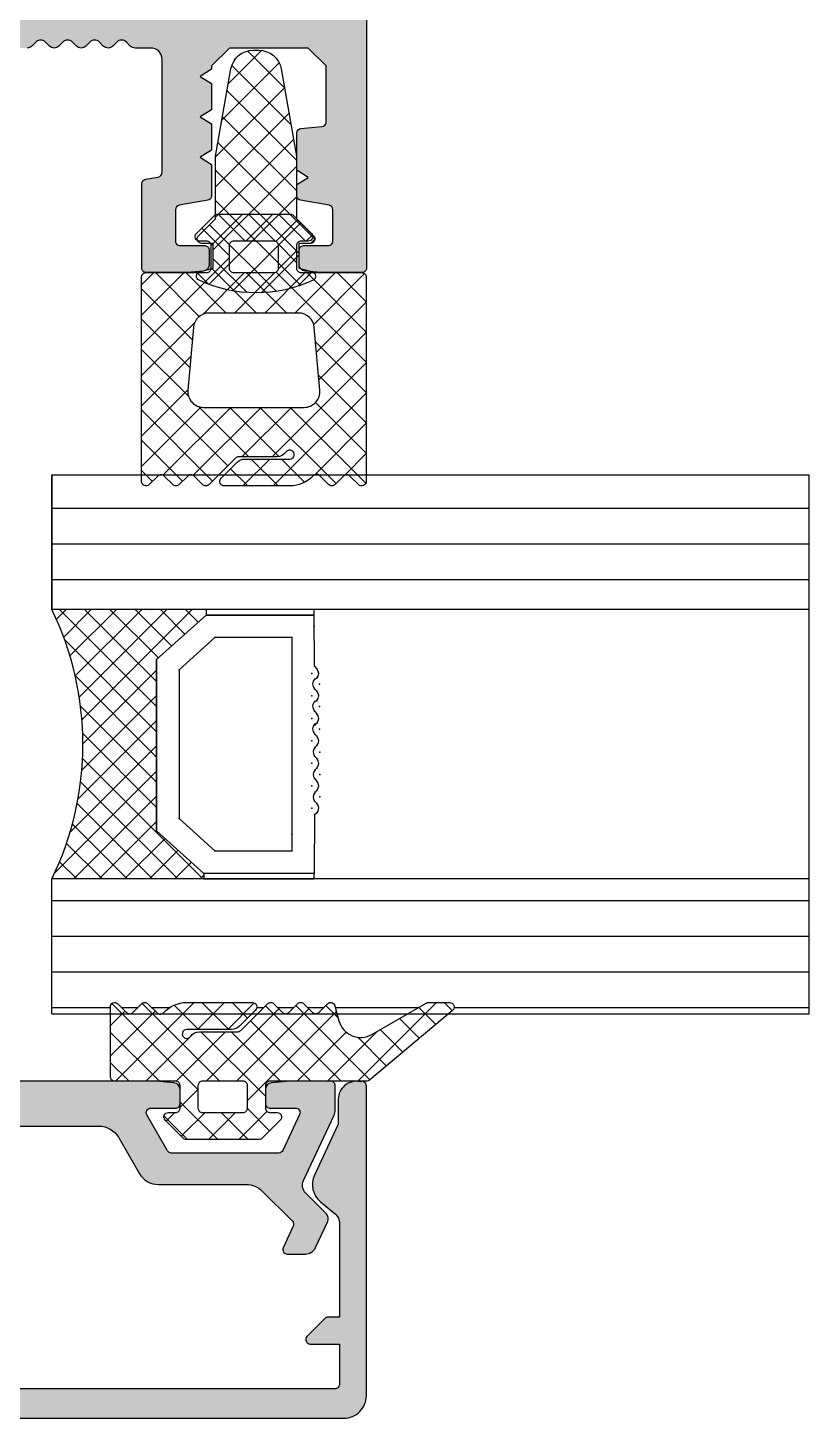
# Model space of a CAD drawing. Header units: millimetres. Extents: x 11061 to 11691, y 1937 to 2234.
# Drawn here: x 11381.6 to 11416.4, y 2049 to 2110.9 of the extents above; entities that cross this region are included whole.
import ezdxf

# ---------------------------------------------------------------- set-up
doc = ezdxf.new("R2010")
doc.units = ezdxf.units.MM
doc.layers.add('aksesuar', color=1, linetype='Continuous')

# ---------------------------------------------------------------- blocks, each defined once
blk = doc.blocks.new('F02009')
at = {"layer": 'aksesuar', "color": 35, "flags": 128}
for points in [[(1949.614, 989.237, -0.493145), (1951.08, 989.844), (1953.497, 988.448, 0.131652), (1953.597, 988.422), (1954.535, 988.422, 0.700208), (1954.664, 988.775), (1950.969, 991.875, 0.176327), (1950.841, 991.922), (1946.542, 991.922, -0.414214), (1946.342, 992.122), (1946.342, 993.122, -0.414214), (1946.542, 993.322), (1946.859, 993.322, 0.668179), (1947, 993.663), (1946.2, 994.463, 0.198912), (1946.059, 994.522), (1942.825, 994.522, 0.198912), (1942.683, 994.463), (1941.883, 993.663, 0.668179), (1942.025, 993.322), (1942.342, 993.322, -0.414214), (1942.542, 993.122), (1942.542, 992.122, -0.414214), (1942.342, 991.922), (1939.642, 991.922, 0.414214), (1939.442, 991.722), (1939.442, 988.622, 0.668179), (1939.783, 988.48), (1940.166, 988.863, -0.414214), (1940.449, 988.863), (1940.832, 988.48, 0.414214), (1941.115, 988.48), (1941.519, 988.884, -0.427607), (1941.808, 988.878, 0.210768), (1942.842, 988.422), (1945.759, 988.422, 0.668179), (1945.9, 988.763), (1945.188, 989.475, 0.198912), (1944.835, 989.622), (1942.842, 989.622, -1.650385), (1943.006, 989.936, 0.245393), (1943.416, 989.722), (1945.113, 989.722, -0.198912), (1945.255, 989.663), (1946.438, 988.48, 0.414214), (1946.721, 988.48), (1947.103, 988.863, -0.414214), (1947.386, 988.863), (1947.769, 988.48, 0.414214), (1948.052, 988.48), (1948.435, 988.863, -0.414214), (1948.718, 988.863), (1949.1, 988.48, 0.57735), (1949.435, 988.57)], [(1943.342, 993.122, -0.414214), (1943.542, 993.322), (1945.342, 993.322, -0.414214), (1945.542, 993.122), (1945.542, 992.122, -0.414214), (1945.342, 991.922), (1943.542, 991.922, -0.414214), (1943.342, 992.122)]]:
    blk.add_lwpolyline(points, format="xyb", close=True, dxfattribs=at)
blk = doc.blocks.new('50 MN 13')
at = {"ltscale": 10}
h = blk.add_hatch(color=252, dxfattribs=at)
h.paths.add_polyline_path([(195.22, 924.911, 0.02182), (195.238, 924.912), (195.946, 924.974, 0.388879), (196.22, 925.273), (196.22, 925.911, 0.414214), (196.02, 926.111), (194.92, 926.111, -0.414214), (194.72, 926.311), (194.72, 927.711, -0.36397), (194.885, 927.908), (196.155, 928.132, 0.36397), (196.32, 928.329), (196.32, 928.829), (195.82, 929.148), (196.32, 929.466), (196.32, 931.129, 0.388879), (196.138, 931.328), (195.203, 931.41, -0.388879), (195.02, 931.609), (195.02, 934.111), (195.82, 934.911), (199.32, 934.911), (200.12, 934.111), (200.12, 933.966), (200.62, 933.648), (200.12, 933.329), (200.12, 932.166), (200.62, 931.848), (200.12, 931.529), (200.12, 930.366), (200.62, 930.048), (200.12, 929.729), (200.12, 928.329, 0.36397), (200.285, 928.132), (201.555, 927.908, -0.36397), (201.72, 927.711), (201.72, 926.311, -0.414214), (201.52, 926.111), (200.42, 926.111, 0.414214), (200.22, 925.911), (200.22, 925.273, 0.388879), (200.494, 924.974), (201.203, 924.912, 0.02182), (201.22, 924.911), (203.02, 924.911, 0.414214), (203.22, 925.111), (203.22, 928.868, 0.36397), (203.055, 929.065), (202.485, 929.166, -0.36397), (202.32, 929.363), (202.32, 934.411, -0.414214), (202.82, 934.911), (203.52, 934.911, 0.198912), (203.732, 934.999), (203.908, 935.175, -0.414214), (204.332, 935.175), (204.508, 934.999, 0.414214), (204.932, 934.999), (205.108, 935.175, -0.414214), (205.532, 935.175), (205.708, 934.999, 0.414214), (206.132, 934.999), (206.308, 935.175, -0.414214), (206.732, 935.175), (206.908, 934.999, 0.414214), (207.332, 934.999), (207.508, 935.175, -0.414214), (207.932, 935.175), (208.108, 934.999, 0.198912), (208.32, 934.911), (208.92, 934.911), (209.22, 935.211), (209.52, 934.911), (210.12, 934.911, 0.198912), (210.332, 934.999), (210.508, 935.175, -0.414214), (210.932, 935.175), (211.108, 934.999, 0.414214), (211.532, 934.999), (211.708, 935.175, -0.414214), (212.132, 935.175), (212.308, 934.999, 0.414214), (212.732, 934.999), (212.908, 935.175, -0.414214), (213.332, 935.175), (213.959, 934.548, -0.414214), (213.959, 933.983), (213.808, 933.832, 0.414214), (213.808, 933.408), (214.184, 933.032, -0.414214), (214.184, 932.608), (213.808, 932.232, 0.414214), (213.808, 931.808), (214.184, 931.432, -0.414214), (214.184, 931.008), (213.808, 930.632, 0.414214), (213.808, 930.208), (214.184, 929.832, -0.414214), (214.184, 929.408), (213.808, 929.032, 0.414214), (213.808, 928.608), (214.184, 928.232, -0.414214), (214.184, 927.808), (213.808, 927.432, 0.414214), (213.808, 927.008), (214.184, 926.632, -0.414214), (214.184, 926.208), (213.808, 925.832, 0.414214), (213.808, 925.408), (214.184, 925.032, -0.414214), (214.184, 924.608), (213.808, 924.232, 0.414214), (213.808, 923.808), (214.184, 923.432, -0.414214), (214.184, 923.008), (213.808, 922.632, 0.414214), (213.808, 922.208), (214.184, 921.832, -0.414214), (214.184, 921.408), (213.808, 921.032, 0.414214), (213.808, 920.608), (214.184, 920.232, -0.414213), (214.184, 919.808), (213.808, 919.432, 0.414214), (213.808, 919.008), (214.184, 918.632, -0.414214), (214.184, 918.208), (213.808, 917.832, 0.414214), (213.808, 917.408), (214.184, 917.032, -0.414214), (214.184, 916.608), (213.808, 916.232, 0.414214), (213.808, 915.808), (214.184, 915.432, -0.414214), (214.184, 915.008), (213.808, 914.632, 0.414214), (213.808, 914.208), (214.184, 913.832, -0.414214), (214.184, 913.408), (213.808, 913.032, 0.414214), (213.808, 912.608), (215.162, 911.254, -0.198912), (215.22, 911.113), (215.22, 910.111, -0.414214), (215.02, 909.911), (214.72, 909.911, 0.414214), (214.52, 909.711), (214.52, 909.111, 0.414214), (214.72, 908.911), (215.57, 908.911, 0.198912), (215.712, 908.97), (216.162, 909.42, 0.198912), (216.22, 909.561), (216.22, 912.993), (215.72, 913.311), (216.22, 913.63), (216.22, 914.53), (217.92, 914.53), (218.22, 914.83), (218.52, 914.53), (220.22, 914.53), (220.72, 914.211), (220.22, 913.893), (220.22, 912.73), (220.72, 912.411), (220.22, 912.093), (220.22, 909.561, 0.198912), (220.279, 909.42), (220.729, 908.97, 0.198912), (220.87, 908.911), (221.72, 908.911, 0.414214), (221.92, 909.111), (221.92, 909.711, 0.414214), (221.72, 909.911), (221.42, 909.911, -0.414214), (221.22, 910.111), (221.22, 911.113, -0.198912), (221.279, 911.254), (222.632, 912.608, 0.414214), (222.632, 913.032), (222.256, 913.408, -0.414214), (222.256, 913.832), (222.632, 914.208, 0.414214), (222.632, 914.632), (222.256, 915.008, -0.414214), (222.256, 915.432), (222.632, 915.808, 0.414214), (222.632, 916.232), (222.256, 916.608, -0.414213), (222.256, 917.032), (222.632, 917.408, 0.414214), (222.632, 917.832), (222.256, 918.208, -0.414214), (222.256, 918.632), (222.632, 919.008, 0.414214), (222.632, 919.432), (222.256, 919.808, -0.414213), (222.256, 920.232), (222.632, 920.608, 0.414214), (222.632, 921.032), (222.256, 921.408, -0.414214), (222.256, 921.832), (222.632, 922.208, 0.414214), (222.632, 922.632), (222.256, 923.008, -0.414214), (222.256, 923.432), (222.632, 923.808, 0.414214), (222.632, 924.232), (222.256, 924.608, -0.414214), (222.256, 925.032), (222.632, 925.408, 0.414214), (222.632, 925.832), (222.256, 926.208, -0.414214), (222.256, 926.632), (222.632, 927.008, 0.414214), (222.632, 927.432), (222.256, 927.808, -0.414214), (222.256, 928.232), (222.632, 928.608, 0.414214), (222.632, 929.032), (222.256, 929.408, -0.414214), (222.256, 929.832), (222.632, 930.208, 0.414214), (222.632, 930.632), (222.256, 931.008, -0.414214), (222.256, 931.432), (222.632, 931.808, 0.414214), (222.632, 932.232), (222.256, 932.608, -0.414214), (222.256, 933.032), (222.632, 933.408, 0.414214), (222.632, 933.832), (222.481, 933.983, -0.414214), (222.481, 934.548), (223.108, 935.175, -0.414214), (223.532, 935.175), (223.708, 934.999, 0.414214), (224.132, 934.999), (224.308, 935.175, -0.414214), (224.732, 935.175), (224.908, 934.999, 0.414214), (225.332, 934.999), (225.508, 935.175, -0.414214), (225.932, 935.175), (226.108, 934.999, 0.198912), (226.32, 934.911), (226.92, 934.911), (227.22, 935.211), (227.52, 934.911), (228.12, 934.911, 0.198912), (228.332, 934.999), (228.508, 935.175, -0.414214), (228.932, 935.175), (229.108, 934.999, 0.414214), (229.532, 934.999), (229.708, 935.175, -0.414214), (230.132, 935.175), (230.308, 934.999, 0.414214), (230.732, 934.999), (230.908, 935.175, -0.414214), (231.332, 935.175), (231.508, 934.999, 0.414214), (231.932, 934.999), (232.108, 935.175, -0.414214), (232.532, 935.175), (232.708, 934.999, 0.198912), (232.92, 934.911), (233.62, 934.911, -0.414214), (234.12, 934.411), (234.12, 929.363, -0.36397), (233.955, 929.166), (233.385, 929.065, 0.36397), (233.22, 928.868), (233.22, 925.111, 0.414214), (233.42, 924.911), (235.22, 924.911, 0.02182), (235.238, 924.912), (235.946, 924.974, 0.388879), (236.22, 925.273), (236.22, 925.911, 0.414214), (236.02, 926.111), (234.92, 926.111, -0.414214), (234.72, 926.311), (234.72, 927.711, -0.36397), (234.885, 927.908), (236.155, 928.132, 0.36397), (236.32, 928.329), (236.32, 929.729), (235.82, 930.048), (236.32, 930.366), (236.32, 931.529), (235.82, 931.848), (236.32, 932.166), (236.32, 933.329), (235.82, 933.648), (236.32, 933.966), (236.32, 934.111), (237.12, 934.911), (240.62, 934.911), (241.42, 934.111), (241.42, 931.609, -0.388879), (241.238, 931.41), (240.303, 931.328, 0.388879), (240.12, 931.129), (240.12, 929.466), (240.62, 929.148), (240.12, 928.829), (240.12, 928.329, 0.36397), (240.285, 928.132), (241.555, 927.908, -0.36397), (241.72, 927.711), (241.72, 926.311, -0.414214), (241.52, 926.111), (240.42, 926.111, 0.414214), (240.22, 925.911), (240.22, 925.273, 0.388879), (240.494, 924.974), (241.203, 924.912, 0.02182), (241.22, 924.911), (243.02, 924.911, 0.414214), (243.22, 925.111), (243.22, 1023.711, 0.414214), (242.02, 1024.911), (194.42, 1024.911, 0.414214), (193.22, 1023.711), (193.22, 925.111, 0.414214), (193.42, 924.911)])
h.paths.add_polyline_path([(216.52, 934.911, 0.414214), (215.72, 934.111), (215.72, 923.911), (216.22, 923.411), (216.22, 922.63), (215.72, 922.311), (216.22, 921.993), (216.22, 920.83), (215.72, 920.511), (216.22, 920.193), (216.22, 919.03), (215.72, 918.711), (216.22, 918.393), (216.22, 917.23), (215.72, 916.911), (216.22, 916.593), (216.22, 915.693), (220.22, 915.693), (220.72, 916.011), (220.22, 916.33), (220.22, 917.493), (220.72, 917.811), (220.22, 918.13), (220.22, 919.293), (220.72, 919.611), (220.22, 919.93), (220.22, 921.093), (220.72, 921.411), (220.22, 921.73), (220.22, 923.411), (220.72, 923.911), (220.72, 934.111, 0.414214), (219.92, 934.911)], flags=16)
h.paths.add_polyline_path([(227.794, 1022.911), (198.72, 1022.911), (197.72, 1021.911), (195.22, 1021.911), (195.22, 1019.411), (194.82, 1019.011), (194.82, 1012.411), (195.22, 1012.011), (195.22, 1009.511), (197.52, 1009.511, -0.414214), (197.72, 1009.311), (197.72, 1008.211, -0.414214), (197.52, 1008.011), (195.22, 1008.011), (195.22, 1005.511), (194.82, 1005.111), (194.82, 939.611), (195.22, 939.211), (195.22, 936.711), (241.22, 936.711), (241.22, 939.211), (241.62, 939.611), (241.62, 1005.111), (241.22, 1005.511), (241.22, 1008.011), (238.92, 1008.011, -0.414214), (238.72, 1008.211), (238.72, 1009.311, -0.414214), (238.92, 1009.511), (241.22, 1009.511), (241.22, 1012.011), (241.62, 1012.411), (241.62, 1019.011), (241.22, 1019.411), (241.22, 1021.911), (238.72, 1021.911), (237.72, 1022.911), (231.72, 1022.911), (231.489, 1022.511, -0.57735), (231.143, 1022.511), (230.97, 1022.811, 0.57735), (230.623, 1022.811), (230.45, 1022.511, -0.57735), (230.104, 1022.511), (229.93, 1022.811, 0.57735), (229.584, 1022.811), (229.411, 1022.511, -0.57735), (229.064, 1022.511), (228.891, 1022.811, 0.57735), (228.545, 1022.811), (228.371, 1022.511, -0.57735), (228.025, 1022.511)], flags=16)
at = {"color": 252, "ltscale": 10, "flags": 128}
blk.add_lwpolyline([(193.22, 1023.711), (193.22, 925.111, 0.414214), (193.42, 924.911), (195.22, 924.911, 0.02182), (195.238, 924.912), (195.946, 924.974, 0.388879), (196.22, 925.273), (196.22, 925.911, 0.414214), (196.02, 926.111), (194.92, 926.111, -0.414214), (194.72, 926.311), (194.72, 927.711, -0.36397), (194.885, 927.908), (196.155, 928.132, 0.36397), (196.32, 928.329), (196.32, 928.829), (195.82, 929.148), (196.32, 929.466), (196.32, 931.129, 0.388879), (196.138, 931.328), (195.203, 931.41, -0.388879), (195.02, 931.609), (195.02, 934.111), (195.82, 934.911), (199.32, 934.911), (200.12, 934.111), (200.12, 933.966), (200.62, 933.648), (200.12, 933.329), (200.12, 932.166), (200.62, 931.848), (200.12, 931.529), (200.12, 930.366), (200.62, 930.048), (200.12, 929.729), (200.12, 928.329, 0.36397), (200.285, 928.132), (201.555, 927.908, -0.36397), (201.72, 927.711), (201.72, 926.311, -0.414214), (201.52, 926.111), (200.42, 926.111, 0.414214), (200.22, 925.911), (200.22, 925.273, 0.388879), (200.494, 924.974), (201.203, 924.912, 0.02182), (201.22, 924.911), (203.02, 924.911, 0.414214), (203.22, 925.111), (203.22, 928.868, 0.36397), (203.055, 929.065), (202.485, 929.166, -0.36397), (202.32, 929.363), (202.32, 934.411, -0.414214), (202.82, 934.911), (203.52, 934.911, 0.198912), (203.732, 934.999), (203.908, 935.175, -0.414214), (204.332, 935.175), (204.508, 934.999, 0.414214), (204.932, 934.999), (205.108, 935.175, -0.414214), (205.532, 935.175), (205.708, 934.999, 0.414214), (206.132, 934.999), (206.308, 935.175, -0.414214), (206.732, 935.175), (206.908, 934.999, 0.414214), (207.332, 934.999), (207.508, 935.175, -0.414214), (207.932, 935.175), (208.108, 934.999, 0.198912), (208.32, 934.911)], format="xyb", dxfattribs=at)
blk = doc.blocks.new('F01015')
at = {"layer": 'aksesuar'}
h = blk.add_hatch(dxfattribs=at)
h.set_pattern_fill('ANSI37', color=35, scale=0.3, angle=90, style=0)
h.set_pattern_definition([(45, (13349.7337, -1087.0232), (0.67351921, -0.67351921), []), (315, (13349.7337, -1087.0232), (-0.67351921, -0.67351921), [])])
h.paths.add_polyline_path([(1963.037, 1003.711), (1963.037, 1012.811, 0.414214), (1962.837, 1013.011), (1960.137, 1013.011, -0.414214), (1959.937, 1013.211), (1959.937, 1014.211, -0.414214), (1960.137, 1014.411), (1960.455, 1014.411, 0.668179), (1960.596, 1014.753), (1959.796, 1015.553, 0.198912), (1959.655, 1015.611), (1956.42, 1015.611, 0.198912), (1956.279, 1015.553), (1955.479, 1014.753, 0.668179), (1955.62, 1014.411), (1955.937, 1014.411, -0.414214), (1956.137, 1014.211), (1956.137, 1013.211, -0.414214), (1955.937, 1013.011), (1953.237, 1013.011, 0.414214), (1953.037, 1012.811), (1953.037, 1003.711, 0.668179), (1953.379, 1003.57), (1953.762, 1003.953, -0.414214), (1954.044, 1003.953), (1954.427, 1003.57, 0.414214), (1954.71, 1003.57), (1955.114, 1003.974, -0.427607), (1955.403, 1003.967, 0.210768), (1956.437, 1003.511), (1959.355, 1003.511, 0.668179), (1959.496, 1003.853), (1958.784, 1004.565, 0.198912), (1958.43, 1004.711), (1956.437, 1004.711, -1.650385), (1956.602, 1005.026, 0.245393), (1957.012, 1004.811), (1958.709, 1004.811, -0.198912), (1958.85, 1004.753), (1960.033, 1003.57, 0.414214), (1960.316, 1003.57), (1960.699, 1003.953, -0.414214), (1960.982, 1003.953), (1961.365, 1003.57, 0.414214), (1961.647, 1003.57), (1962.03, 1003.953, -0.414214), (1962.313, 1003.953), (1962.696, 1003.57, 0.668179)])
h.paths.add_polyline_path([(1956.937, 1014.211, -0.414214), (1957.137, 1014.411), (1958.937, 1014.411, -0.414214), (1959.137, 1014.211), (1959.137, 1013.211, -0.414214), (1958.937, 1013.011), (1957.137, 1013.011, -0.414214), (1956.937, 1013.211)], flags=16)
h.paths.add_polyline_path([(1955.104, 1007.772), (1955.349, 1010.572, -0.388879), (1956.046, 1011.211), (1960.028, 1011.211, -0.388879), (1960.726, 1010.572), (1960.971, 1007.772, -0.440011), (1960.273, 1007.011), (1955.801, 1007.011, -0.440011)], flags=16)
at = {"layer": 'aksesuar', "color": 35, "flags": 128}
for points in [[(1963.037, 1003.711), (1963.037, 1012.811, 0.414214), (1962.837, 1013.011), (1960.137, 1013.011, -0.414214), (1959.937, 1013.211), (1959.937, 1014.211, -0.414214), (1960.137, 1014.411), (1960.455, 1014.411, 0.668179), (1960.596, 1014.753), (1959.796, 1015.553, 0.198912), (1959.655, 1015.611), (1956.42, 1015.611, 0.198912), (1956.279, 1015.553), (1955.479, 1014.753, 0.668179), (1955.62, 1014.411), (1955.937, 1014.411, -0.414214), (1956.137, 1014.211), (1956.137, 1013.211, -0.414214), (1955.937, 1013.011), (1953.237, 1013.011, 0.414214), (1953.037, 1012.811), (1953.037, 1003.711, 0.668179), (1953.379, 1003.57), (1953.762, 1003.953, -0.414214), (1954.044, 1003.953), (1954.427, 1003.57, 0.414214), (1954.71, 1003.57), (1955.114, 1003.974, -0.427607), (1955.403, 1003.967, 0.210768), (1956.437, 1003.511), (1959.355, 1003.511, 0.668179), (1959.496, 1003.853), (1958.784, 1004.565, 0.198912), (1958.43, 1004.711), (1956.437, 1004.711, -1.650385), (1956.602, 1005.026, 0.245393), (1957.012, 1004.811), (1958.709, 1004.811, -0.198912), (1958.85, 1004.753), (1960.033, 1003.57, 0.414214), (1960.316, 1003.57), (1960.699, 1003.953, -0.414214), (1960.982, 1003.953), (1961.365, 1003.57, 0.414214), (1961.647, 1003.57), (1962.03, 1003.953, -0.414214), (1962.313, 1003.953), (1962.696, 1003.57, 0.668179)], [(1956.937, 1014.211, -0.414214), (1957.137, 1014.411), (1958.937, 1014.411, -0.414214), (1959.137, 1014.211), (1959.137, 1013.211, -0.414214), (1958.937, 1013.011), (1957.137, 1013.011, -0.414214), (1956.937, 1013.211)], [(1955.104, 1007.772), (1955.349, 1010.572, -0.388879), (1956.046, 1011.211), (1960.028, 1011.211, -0.388879), (1960.726, 1010.572), (1960.971, 1007.772, -0.440011), (1960.273, 1007.011), (1955.801, 1007.011, -0.440011)]]:
    blk.add_lwpolyline(points, format="xyb", close=True, dxfattribs=at)
blk = doc.blocks.new('50MN72')
at = {"ltscale": 10}
blk.add_hatch(color=252, dxfattribs=at).paths.add_polyline_path([(1337.572, 771.252), (1336.826, 772.852, -0.548619), (1337.007, 773.136), (1338.147, 773.136, 0.414214), (1338.347, 773.336), (1338.347, 773.966, 0.388879), (1338.073, 774.265), (1337.264, 774.336, 0.02182), (1337.247, 774.336), (1335.447, 774.336, 0.414214), (1335.247, 774.136), (1335.247, 773.036, 0.109518), (1335.294, 772.825), (1336.652, 769.911, -0.315299), (1336.553, 769.347), (1335.635, 768.429, 0.315299), (1335.575, 768.09), (1336.118, 766.925, 0.291473), (1336.571, 766.636), (1337.373, 766.636, 0.548619), (1337.554, 766.921), (1337.108, 767.878, -0.315299), (1337.148, 768.103), (1338.488, 769.444, -0.198912), (1339.195, 769.736), (1343.1, 769.736, 0.267949), (1343.966, 770.236), (1344.89, 771.836, -0.267949), (1345.756, 772.336), (1352.908, 772.336, -0.198912), (1353.049, 772.278), (1354.136, 771.191, -0.414214), (1354.136, 770.908), (1353.905, 770.678, 0.668179), (1354.047, 770.336), (1358.547, 770.336), (1358.847, 770.636), (1359.147, 770.336), (1363.647, 770.336, 0.668179), (1363.788, 770.678), (1363.558, 770.908, -0.414214), (1363.558, 771.191), (1364.644, 772.278, -0.198912), (1364.786, 772.336), (1371.937, 772.336, -0.267949), (1372.803, 771.836), (1373.727, 770.236, 0.267949), (1374.593, 769.736), (1378.498, 769.736, -0.198912), (1379.205, 769.444), (1380.546, 768.103, -0.315299), (1380.585, 767.878), (1380.139, 766.921, 0.548619), (1380.321, 766.636), (1381.123, 766.636, 0.291473), (1381.576, 766.925), (1382.119, 768.09, 0.315299), (1382.059, 768.429), (1381.141, 769.347, -0.315299), (1381.041, 769.911), (1382.4, 772.825, 0.109518), (1382.447, 773.036), (1382.447, 774.136, 0.414214), (1382.247, 774.336), (1380.447, 774.336, 0.02182), (1380.429, 774.336), (1379.621, 774.265, 0.388879), (1379.347, 773.966), (1379.347, 773.336, 0.414214), (1379.547, 773.136), (1380.687, 773.136, -0.548619), (1380.868, 772.852), (1380.122, 771.252, -0.291473), (1379.94, 771.136), (1375.171, 771.136, -0.267949), (1374.997, 771.236), (1374.074, 772.836, -0.57735), (1374.247, 773.136), (1375.347, 773.136, 0.414214), (1375.547, 773.336), (1375.547, 773.966, 0.388879), (1375.273, 774.265), (1374.464, 774.336, 0.02182), (1374.447, 774.336), (1361.047, 774.336, 0.57735), (1360.874, 774.036), (1361.682, 772.636, -0.57735), (1361.509, 772.336), (1356.185, 772.336, -0.57735), (1356.012, 772.636), (1356.82, 774.036, 0.57735), (1356.647, 774.336), (1343.247, 774.336, 0.02182), (1343.229, 774.336), (1342.421, 774.265, 0.388879), (1342.147, 773.966), (1342.147, 773.336, 0.414214), (1342.347, 773.136), (1343.447, 773.136, -0.57735), (1343.62, 772.836), (1342.696, 771.236, -0.267949), (1342.523, 771.136), (1337.753, 771.136, -0.291473)])
at = {"color": 252, "ltscale": 10}
blk.add_lwpolyline([(1337.572, 771.252), (1336.826, 772.852, -0.548619), (1337.007, 773.136), (1338.147, 773.136, 0.414214), (1338.347, 773.336), (1338.347, 773.966, 0.388879), (1338.073, 774.265), (1337.264, 774.336, 0.02182), (1337.247, 774.336), (1335.447, 774.336, 0.414214), (1335.247, 774.136), (1335.247, 773.036, 0.109518), (1335.294, 772.825), (1336.652, 769.911, -0.315299), (1336.553, 769.347), (1335.635, 768.429, 0.315299), (1335.575, 768.09), (1336.118, 766.925, 0.291473), (1336.571, 766.636), (1337.373, 766.636, 0.548619), (1337.554, 766.921), (1337.108, 767.878, -0.315299), (1337.148, 768.103), (1338.488, 769.444, -0.198912), (1339.195, 769.736), (1343.1, 769.736, 0.267949), (1343.966, 770.236), (1344.89, 771.836, -0.267949), (1345.756, 772.336), (1352.908, 772.336, -0.198912), (1353.049, 772.278), (1354.136, 771.191, -0.414214), (1354.136, 770.908), (1353.905, 770.678, 0.668179), (1354.047, 770.336), (1358.547, 770.336), (1358.847, 770.636), (1359.147, 770.336), (1363.647, 770.336, 0.668179), (1363.788, 770.678), (1363.558, 770.908, -0.414214), (1363.558, 771.191), (1364.644, 772.278, -0.198912), (1364.786, 772.336), (1371.937, 772.336, -0.267949), (1372.803, 771.836), (1373.727, 770.236, 0.267949), (1374.593, 769.736), (1378.498, 769.736, -0.198912), (1379.205, 769.444), (1380.546, 768.103, -0.315299), (1380.585, 767.878), (1380.139, 766.921, 0.548619), (1380.321, 766.636), (1381.123, 766.636, 0.291473), (1381.576, 766.925), (1382.119, 768.09, 0.315299), (1382.059, 768.429), (1381.141, 769.347, -0.315299), (1381.041, 769.911), (1382.4, 772.825, 0.109518), (1382.447, 773.036), (1382.447, 774.136, 0.414214), (1382.247, 774.336), (1380.447, 774.336, 0.02182), (1380.429, 774.336), (1379.621, 774.265, 0.388879), (1379.347, 773.966), (1379.347, 773.336, 0.414214), (1379.547, 773.136), (1380.687, 773.136, -0.548619), (1380.868, 772.852), (1380.122, 771.252, -0.291473), (1379.94, 771.136), (1375.171, 771.136, -0.267949), (1374.997, 771.236), (1374.074, 772.836, -0.57735), (1374.247, 773.136), (1375.347, 773.136, 0.414214), (1375.547, 773.336), (1375.547, 773.966, 0.388879), (1375.273, 774.265), (1374.464, 774.336, 0.02182), (1374.447, 774.336), (1361.047, 774.336, 0.57735), (1360.874, 774.036), (1361.682, 772.636, -0.57735), (1361.509, 772.336), (1356.185, 772.336, -0.57735), (1356.012, 772.636), (1356.82, 774.036, 0.57735), (1356.647, 774.336), (1343.247, 774.336, 0.02182), (1343.229, 774.336), (1342.421, 774.265, 0.388879), (1342.147, 773.966), (1342.147, 773.336, 0.414214), (1342.347, 773.136), (1343.447, 773.136, -0.57735), (1343.62, 772.836), (1342.696, 771.236, -0.267949), (1342.523, 771.136), (1337.753, 771.136, -0.291473)], format="xyb", close=True, dxfattribs=at)
blk = doc.blocks.new('50MN67')
at = {"ltscale": 10}
blk.add_hatch(color=252, dxfattribs=at).paths.add_polyline_path([(1120.559, 1073.782), (1120.559, 1059.982, 0.544797), (1120.842, 1059.8, 0.47748), (1121.809, 1060.582), (1121.809, 1061.693), (1122.866, 1063.958, 0.339454), (1122.602, 1065.147), (1121.938, 1065.704, -0.221695), (1121.759, 1066.087), (1121.759, 1070.282), (1122.259, 1070.282, 0.198912), (1122.401, 1070.341), (1123.201, 1071.141, 0.668179), (1123.059, 1071.482), (1121.759, 1071.482), (1121.759, 1073.282, -0.414214), (1121.959, 1073.482), (1169.159, 1073.482, -0.414214), (1169.359, 1073.282), (1169.359, 1071.482), (1168.059, 1071.482, 0.668179), (1167.918, 1071.141), (1168.718, 1070.341, 0.198912), (1168.859, 1070.282), (1169.359, 1070.282), (1169.359, 1066.087, -0.221695), (1169.181, 1065.704), (1168.516, 1065.147, 0.339454), (1168.253, 1063.958), (1169.309, 1061.693), (1169.309, 1060.582, 0.47748), (1170.277, 1059.8, 0.544797), (1170.559, 1059.982), (1170.559, 1073.782, 0.414214), (1169.559, 1074.782), (1121.559, 1074.782, 0.414214)])
at = {"color": 252, "ltscale": 10}
blk.add_lwpolyline([(1120.559, 1073.782), (1120.559, 1059.982, 0.544797), (1120.842, 1059.8, 0.47748), (1121.809, 1060.582), (1121.809, 1061.693), (1122.866, 1063.958, 0.339454), (1122.602, 1065.147), (1121.938, 1065.704, -0.221695), (1121.759, 1066.087), (1121.759, 1070.282), (1122.259, 1070.282, 0.198912), (1122.401, 1070.341), (1123.201, 1071.141, 0.668179), (1123.059, 1071.482), (1121.759, 1071.482), (1121.759, 1073.282, -0.414214), (1121.959, 1073.482), (1169.159, 1073.482, -0.414214), (1169.359, 1073.282), (1169.359, 1071.482), (1168.059, 1071.482, 0.668179), (1167.918, 1071.141), (1168.718, 1070.341, 0.198912), (1168.859, 1070.282), (1169.359, 1070.282), (1169.359, 1066.087, -0.221695), (1169.181, 1065.704), (1168.516, 1065.147, 0.339454), (1168.253, 1063.958), (1169.309, 1061.693), (1169.309, 1060.582, 0.47748), (1170.277, 1059.8, 0.544797), (1170.559, 1059.982), (1170.559, 1073.782, 0.414214), (1169.559, 1074.782), (1121.559, 1074.782, 0.414214)], format="xyb", close=True, dxfattribs=at)
blk = doc.blocks.new('3-59-cam')
at = {"layer": 'aksesuar'}
h = blk.add_hatch(dxfattribs=at)
h.set_pattern_fill('ANSI31', color=140, scale=0.5, angle=315, style=0)
h.set_pattern_definition([(360, (279.6932, 122.63), (4e-16, 1.5875), [])])
h.paths.add_polyline_path([(12957.838, 2894.653), (12957.838, 2900.653), (12938.132, 2900.653), (12938.132, 2900.353, -0.668179), (12937.791, 2900.211), (12937.408, 2900.594, 0.414214), (12937.125, 2900.594), (12936.742, 2900.211, -0.414214), (12936.46, 2900.211), (12936.077, 2900.594, 0.414214), (12935.794, 2900.594), (12935.411, 2900.211, -0.414214), (12935.128, 2900.211), (12934.687, 2900.653), (12934.432, 2900.653), (12934.591, 2900.494, -0.668179), (12934.449, 2900.153), (12931.532, 2900.153, -0.210768), (12930.498, 2900.609, 0.092122), (12930.44, 2900.653), (12930.261, 2900.653, 0.08066), (12930.209, 2900.615), (12929.805, 2900.211, -0.414214), (12929.522, 2900.211), (12929.139, 2900.594, 0.414214), (12928.857, 2900.594), (12928.474, 2900.211, -0.668179), (12928.132, 2900.353), (12928.132, 2900.653), (12924.146, 2900.653), (12924.146, 2894.653), (12931.009, 2894.653), (12935.809, 2894.653)])
h.paths.add_polyline_path([(12957.838, 2876.653), (12957.838, 2882.653), (12935.809, 2882.653), (12930.912, 2882.653), (12924.146, 2882.653), (12924.146, 2876.653), (12926.746, 2876.653), (12926.746, 2876.953, -0.668179), (12927.088, 2877.094), (12927.471, 2876.712, 0.414214), (12927.753, 2876.712), (12928.136, 2877.094, -0.414214), (12928.419, 2877.094), (12928.823, 2876.69, 0.08066), (12928.875, 2876.653), (12929.054, 2876.653, 0.092123), (12929.112, 2876.697, -0.210768), (12930.146, 2877.153), (12933.064, 2877.153, -0.668179), (12933.205, 2876.812), (12933.046, 2876.653), (12933.301, 2876.653), (12933.742, 2877.094, -0.414214), (12934.025, 2877.094), (12934.408, 2876.712, 0.414214), (12934.691, 2876.712), (12935.074, 2877.094, -0.414214), (12935.356, 2877.094), (12935.739, 2876.712, 0.414214), (12936.022, 2876.712), (12936.405, 2877.094, -0.57735), (12936.74, 2877.005), (12936.834, 2876.653), (12939.982, 2876.653), (12940.802, 2877.126, -0.131652), (12940.902, 2877.153), (12941.84, 2877.153, -0.700208), (12941.968, 2876.8), (12941.793, 2876.653)])
h = blk.add_hatch(dxfattribs=at)
h.set_pattern_fill('ANSI37', color=0, scale=0.25, style=0)
h.set_pattern_definition([(45, (9144.8645, 1703.2258), (-0.561266, 0.561266), []), (135, (9144.8645, 1703.2258), (-0.561266, -0.561266), [])])
h.paths.add_polyline_path([(12931.009, 2894.403), (12931.009, 2894.653), (12924.146, 2894.653, -0.22997), (12924.146, 2882.653), (12930.912, 2882.653), (12930.912, 2882.903), (12928.807, 2884.798), (12928.807, 2892.42)])
at = {"color": 86}
blk.add_line((12924.146, 2900.653), (12924.146, 2894.653), dxfattribs=at)
at = {"color": 4}
blk.add_line((12935.809, 2894.403), (12931.009, 2894.403), dxfattribs=at)
at = {"color": 4, "linetype": 'Continuous'}
for p, q in [((12935.831, 2892.122), (12935.809, 2894.403)), ((12931.395, 2893.404), (12929.807, 2891.961)), ((12934.82, 2893.404), (12931.395, 2893.404)), ((12934.82, 2893.404), (12934.82, 2883.902)), ((12929.807, 2891.961), (12929.807, 2885.345)), ((12935.831, 2892.122), (12935.936, 2892.012)), ((12935.93, 2891.592), (12935.849, 2891.553)), ((12935.831, 2891.122), (12935.936, 2891.012)), ((12935.93, 2890.592), (12935.849, 2890.553)), ((12935.831, 2890.122), (12935.936, 2890.012)), ((12935.93, 2889.592), (12935.849, 2889.553)), ((12935.93, 2889.592), (12935.856, 2889.518)), ((12935.831, 2889.122), (12935.936, 2889.012)), ((12935.831, 2888.122), (12935.936, 2888.012)), ((12935.93, 2888.592), (12935.856, 2888.518)), ((12935.93, 2887.592), (12935.856, 2887.518)), ((12935.831, 2887.122), (12935.936, 2887.012)), ((12935.93, 2886.592), (12935.856, 2886.518)), ((12935.831, 2886.122), (12935.936, 2886.012)), ((12935.831, 2886.122), (12935.936, 2886.012)), ((12929.807, 2885.345), (12931.395, 2883.902)), ((12935.828, 2885.526), (12935.809, 2882.903)), ((12930.912, 2882.903), (12928.807, 2884.798)), ((12931.395, 2883.902), (12934.82, 2883.902)), ((12935.809, 2882.903), (12930.912, 2882.903))]:
    blk.add_line(p, q, dxfattribs=at)
blk.add_lwpolyline([(12928.807, 2892.42), (12928.807, 2884.798), (12928.807, 2892.42), (12931.009, 2894.403)], close=True, dxfattribs=at)
for points in [[(12935.809, 2894.403), (12935.809, 2894.653), (12931.009, 2894.653), (12931.009, 2894.403)], [(12930.912, 2882.903), (12930.912, 2882.653), (12935.809, 2882.653), (12935.809, 2882.903)]]:
    blk.add_lwpolyline(points, close=True)
for centre, start, end in [((12935.718, 2891.805), 314.96385, 43.53987), ((12936.048, 2891.328), 131.5284, 223.53987), ((12935.718, 2890.805), 314.96385, 43.53987), ((12936.048, 2890.328), 131.5284, 223.53987), ((12936.048, 2890.328), 131.5284, 223.53987), ((12935.718, 2889.805), 314.96385, 43.53987), ((12936.048, 2889.328), 131.5284, 223.53987), ((12935.718, 2888.805), 314.96385, 43.53987), ((12936.068, 2888.306), 134.96385, 217.83131), ((12936.068, 2887.306), 134.96385, 217.83131), ((12935.718, 2887.805), 314.96385, 43.53987), ((12935.718, 2886.805), 314.96385, 43.53987), ((12936.068, 2886.306), 134.96385, 217.83131), ((12935.718, 2885.805), 291.54593, 43.53987), ((12935.718, 2885.805), 291.54593, 43.53987)]:
    blk.add_arc(centre, 0.3, start, end, dxfattribs=at)
at = {"color": 7, "linetype": 'Continuous'}
for p in [(12928.593, 2894.653), (12931.009, 2894.653), (12931.009, 2894.653), (12935.809, 2894.653)]:
    blk.add_point(p, dxfattribs=at)
at = {"color": 4, "linetype": 'Continuous'}
for p in [(12935.809, 2893.903), (12935.809, 2893.903), (12931.395, 2893.404), (12934.82, 2893.404), (12928.807, 2892.42), (12928.807, 2892.42), (12929.807, 2891.961), (12929.807, 2891.961), (12935.718, 2891.805), (12935.718, 2891.805), (12935.831, 2892.122), (12935.831, 2892.122), (12935.936, 2892.012), (12935.936, 2892.012), (12935.849, 2891.553), (12935.849, 2891.553), (12935.93, 2891.592), (12935.93, 2891.592), (12936.048, 2891.328), (12936.048, 2891.328), (12936.048, 2891.328), (12935.718, 2890.805), (12935.718, 2890.805), (12935.718, 2890.805), (12935.831, 2891.122), (12935.831, 2891.122), (12935.93, 2890.592), (12935.93, 2890.592), (12935.936, 2891.012), (12935.936, 2891.012), (12935.831, 2890.122), (12935.831, 2890.122), (12935.831, 2890.122), (12935.849, 2890.553), (12935.849, 2890.553), (12935.849, 2890.553), (12935.936, 2890.012), (12935.936, 2890.012), (12936.048, 2890.328), (12936.048, 2890.328), (12936.048, 2890.328), (12936.048, 2890.328), (12936.048, 2890.328), (12936.048, 2890.328), (12935.718, 2889.805), (12935.718, 2889.805), (12935.849, 2889.553), (12935.849, 2889.553), (12935.856, 2889.518), (12935.856, 2889.518), (12935.93, 2889.592), (12935.93, 2889.592), (12935.93, 2889.592), (12936.048, 2889.328), (12936.048, 2889.328), (12936.048, 2889.328), (12935.718, 2888.805), (12935.718, 2888.805), (12935.718, 2888.805), (12935.831, 2889.122), (12935.831, 2889.122), (12935.936, 2889.012), (12935.936, 2889.012), (12935.831, 2888.122), (12935.831, 2888.122), (12935.856, 2888.518), (12935.856, 2888.518), (12935.93, 2888.592), (12935.93, 2888.592), (12936.068, 2888.306), (12936.068, 2888.306), (12936.068, 2888.306), (12935.718, 2887.805), (12935.718, 2887.805), (12935.718, 2887.805), (12935.856, 2887.518), (12935.856, 2887.518), (12935.93, 2887.592), (12935.93, 2887.592), (12935.936, 2888.012), (12935.936, 2888.012), (12935.831, 2887.122), (12935.831, 2887.122), (12935.936, 2887.012), (12935.936, 2887.012), (12936.068, 2887.306), (12936.068, 2887.306), (12935.718, 2886.805), (12935.718, 2886.805), (12935.718, 2886.805), (12935.856, 2886.518), (12935.856, 2886.518), (12935.93, 2886.592), (12935.93, 2886.592), (12936.068, 2886.306), (12936.068, 2886.306), (12936.068, 2886.306), (12935.718, 2885.805), (12935.718, 2885.805), (12935.718, 2885.805), (12935.718, 2885.805), (12935.718, 2885.805), (12935.718, 2885.805), (12935.831, 2886.122), (12935.831, 2886.122), (12935.831, 2886.122), (12935.831, 2886.122), (12935.936, 2886.012), (12935.936, 2886.012), (12935.936, 2886.012), (12935.936, 2886.012), (12929.807, 2885.345), (12935.93, 2885.592), (12935.93, 2885.592), (12935.93, 2885.592), (12935.93, 2885.592), (12934.82, 2884.653), (12931.395, 2883.902), (12934.82, 2883.902)]:
    blk.add_point(p, dxfattribs=at)
at = {"layer": 'aksesuar', "color": 140}
for p, q in [((12924.146, 2900.653), (12957.838, 2900.653)), ((12957.838, 2876.653), (12957.838, 2900.653)), ((12924.146, 2876.653), (12924.146, 2882.653))]:
    blk.add_line(p, q, dxfattribs=at)
for points in [[(12924.146, 2900.653), (12957.838, 2900.653)], [(12924.146, 2894.653), (12924.146, 2900.653)], [(12957.838, 2894.653), (12924.146, 2894.653)], [(12957.838, 2882.653), (12924.146, 2882.653)], [(12957.838, 2882.653), (12924.146, 2882.653)], [(12924.146, 2876.653), (12957.838, 2876.653)], [(12924.146, 2876.653), (12957.838, 2876.653)]]:
    blk.add_lwpolyline(points, dxfattribs=at)
blk.add_arc((12911.791, 2888.653), 13.735, 334.09774, 25.90226, dxfattribs=at)
blk = doc.blocks.new('F09053')
at = {"layer": 'aksesuar'}
h = blk.add_hatch(dxfattribs=at)
h.set_pattern_fill('ANSI37', color=35, scale=0.3, angle=270, style=0)
h.set_pattern_definition([(225, (-9008.5096, 3083.8996), (-0.67351921, 0.67351921), []), (135, (-9008.5096, 3083.8996), (0.67351921, 0.67351921), [])])
edge = h.paths.add_edge_path()
edge.add_line((2385.083, 978.677), (2385.083, 981.466))
edge.add_line((2385.083, 981.466), (2385.842, 982.225))
edge.add_arc((2385.7, 982.366), 0.2, 315.00006, 449.99995)
edge.add_line((2385.7, 982.566), (2385.183, 982.566))
edge.add_line((2385.183, 982.566), (2385.183, 983.666))
edge.add_line((2385.183, 983.666), (2385.789, 983.832))
edge.add_arc((2385.736, 984.024), 0.2, 285.25521, 425.0921)
edge.add_arc((2383.283, 978.741), 6.025, 65.09212, 114.90788)
edge.add_arc((2380.83, 984.024), 0.2, 114.90789, 254.74487)
edge.add_line((2380.777, 983.832), (2381.383, 983.666))
edge.add_line((2381.383, 983.666), (2381.383, 982.566))
edge.add_line((2381.383, 982.566), (2380.866, 982.566))
edge.add_arc((2380.866, 982.366), 0.2, 89.99995, 225.00004)
edge.add_line((2380.725, 982.225), (2381.483, 981.466))
edge.add_line((2381.483, 981.466), (2381.483, 978.677))
edge.add_line((2381.483, 978.677), (2382.168, 974.793))
edge.add_arc((2383.153, 974.966), 1, 189.99999, 270)
edge.add_line((2383.153, 973.966), (2383.413, 973.966))
edge.add_arc((2383.413, 974.966), 1, 270, 349.99999)
edge.add_line((2384.398, 974.793), (2385.083, 978.677))
at = {"layer": 'aksesuar', "color": 35}
blk.add_lwpolyline([(2385.083, 978.677), (2385.083, 981.466), (2385.842, 982.225, 0.668178), (2385.7, 982.566), (2385.183, 982.566), (2385.183, 983.666), (2385.789, 983.832, 0.699147), (2385.821, 984.206, 0.220851), (2380.746, 984.206, 0.699148), (2380.777, 983.832), (2381.383, 983.666), (2381.383, 982.566), (2380.866, 982.566, 0.668179), (2380.725, 982.225), (2381.483, 981.466), (2381.483, 978.677), (2382.168, 974.793, 0.36397), (2383.153, 973.966), (2383.413, 973.966, 0.36397), (2384.398, 974.793)], format="xyb", close=True, dxfattribs=at)

msp = doc.modelspace()

# ---------------------------------------------------------------- hatches: boundary and pattern name
at = {"layer": 'aksesuar'}
h = msp.add_hatch(dxfattribs=at)
h.set_pattern_fill('ANSI37', color=35, scale=0.3, angle=90, style=0)
h.paths.add_polyline_path([(11395.482, 2066.72, 0.493145), (11396.948, 2066.112), (11399.366, 2067.508, -0.131652), (11399.466, 2067.535), (11400.404, 2067.535, -0.700208), (11400.532, 2067.182), (11396.838, 2064.082, -0.176327), (11396.709, 2064.035), (11392.41, 2064.035, 0.414214), (11392.21, 2063.835), (11392.21, 2062.835, 0.414214), (11392.41, 2062.635), (11392.728, 2062.635, -0.668179), (11392.869, 2062.293), (11392.069, 2061.493, -0.198912), (11391.928, 2061.435), (11388.693, 2061.435, -0.198912), (11388.552, 2061.493), (11387.752, 2062.293, -0.668179), (11387.893, 2062.635), (11388.21, 2062.635, 0.414214), (11388.41, 2062.835), (11388.41, 2063.835, 0.414214), (11388.21, 2064.035), (11385.51, 2064.035, -0.414214), (11385.31, 2064.235), (11385.31, 2067.335, -0.668179), (11385.652, 2067.476), (11386.035, 2067.093, 0.414214), (11386.318, 2067.093), (11386.7, 2067.476, -0.414214), (11386.983, 2067.476), (11387.387, 2067.072, 0.427607), (11387.676, 2067.079, -0.210768), (11388.71, 2067.535), (11391.628, 2067.535, -0.668179), (11391.769, 2067.193), (11391.057, 2066.481, -0.198912), (11390.703, 2066.335), (11388.71, 2066.335, 1.650385), (11388.875, 2066.021, -0.245393), (11389.285, 2066.235), (11390.982, 2066.235, 0.198912), (11391.123, 2066.293), (11392.306, 2067.476, -0.414214), (11392.589, 2067.476), (11392.972, 2067.093, 0.414214), (11393.255, 2067.093), (11393.638, 2067.476, -0.414214), (11393.92, 2067.476), (11394.303, 2067.093, 0.414214), (11394.586, 2067.093), (11394.969, 2067.476, -0.57735), (11395.304, 2067.387)])
h.paths.add_polyline_path([(11389.21, 2062.835, 0.414214), (11389.41, 2062.635), (11391.21, 2062.635, 0.414214), (11391.41, 2062.835), (11391.41, 2063.835, 0.414214), (11391.21, 2064.035), (11389.41, 2064.035, 0.414214), (11389.21, 2063.835)], flags=16)

# ---------------------------------------------------------------- block references
at = {"color": 252, "ltscale": 10, "xscale": -1}
msp.add_blockref('50 MN 13', (11589.931, 1175.123), dxfattribs=at)
at = {"color": 252, "ltscale": 10, "rotation": 180}
msp.add_blockref('50MN67', (12517.261, 3123.807), dxfattribs=at)
at = {"color": 252, "ltscale": 10}
msp.add_blockref('50MN72', (10012.864, 1289.696), dxfattribs=at)
at = {"layer": 'aksesuar', "color": 35, "xscale": -1, "rotation": 180}
for name, p in [('F09053', (9008.51, 3083.9)), ('F02009', (9445.869, 3055.957))]:
    msp.add_blockref(name, p, dxfattribs=at)
at = {"layer": 'aksesuar', "color": 35, "xscale": -1}
msp.add_blockref('F01015', (13349.734, 1087.023), dxfattribs=at)
at = {"layer": 'aksesuar', "color": 0}
msp.add_blockref('3-59-cam', (-1541.436, -809.618), dxfattribs=at)

doc.saveas('drawing.dxf')
